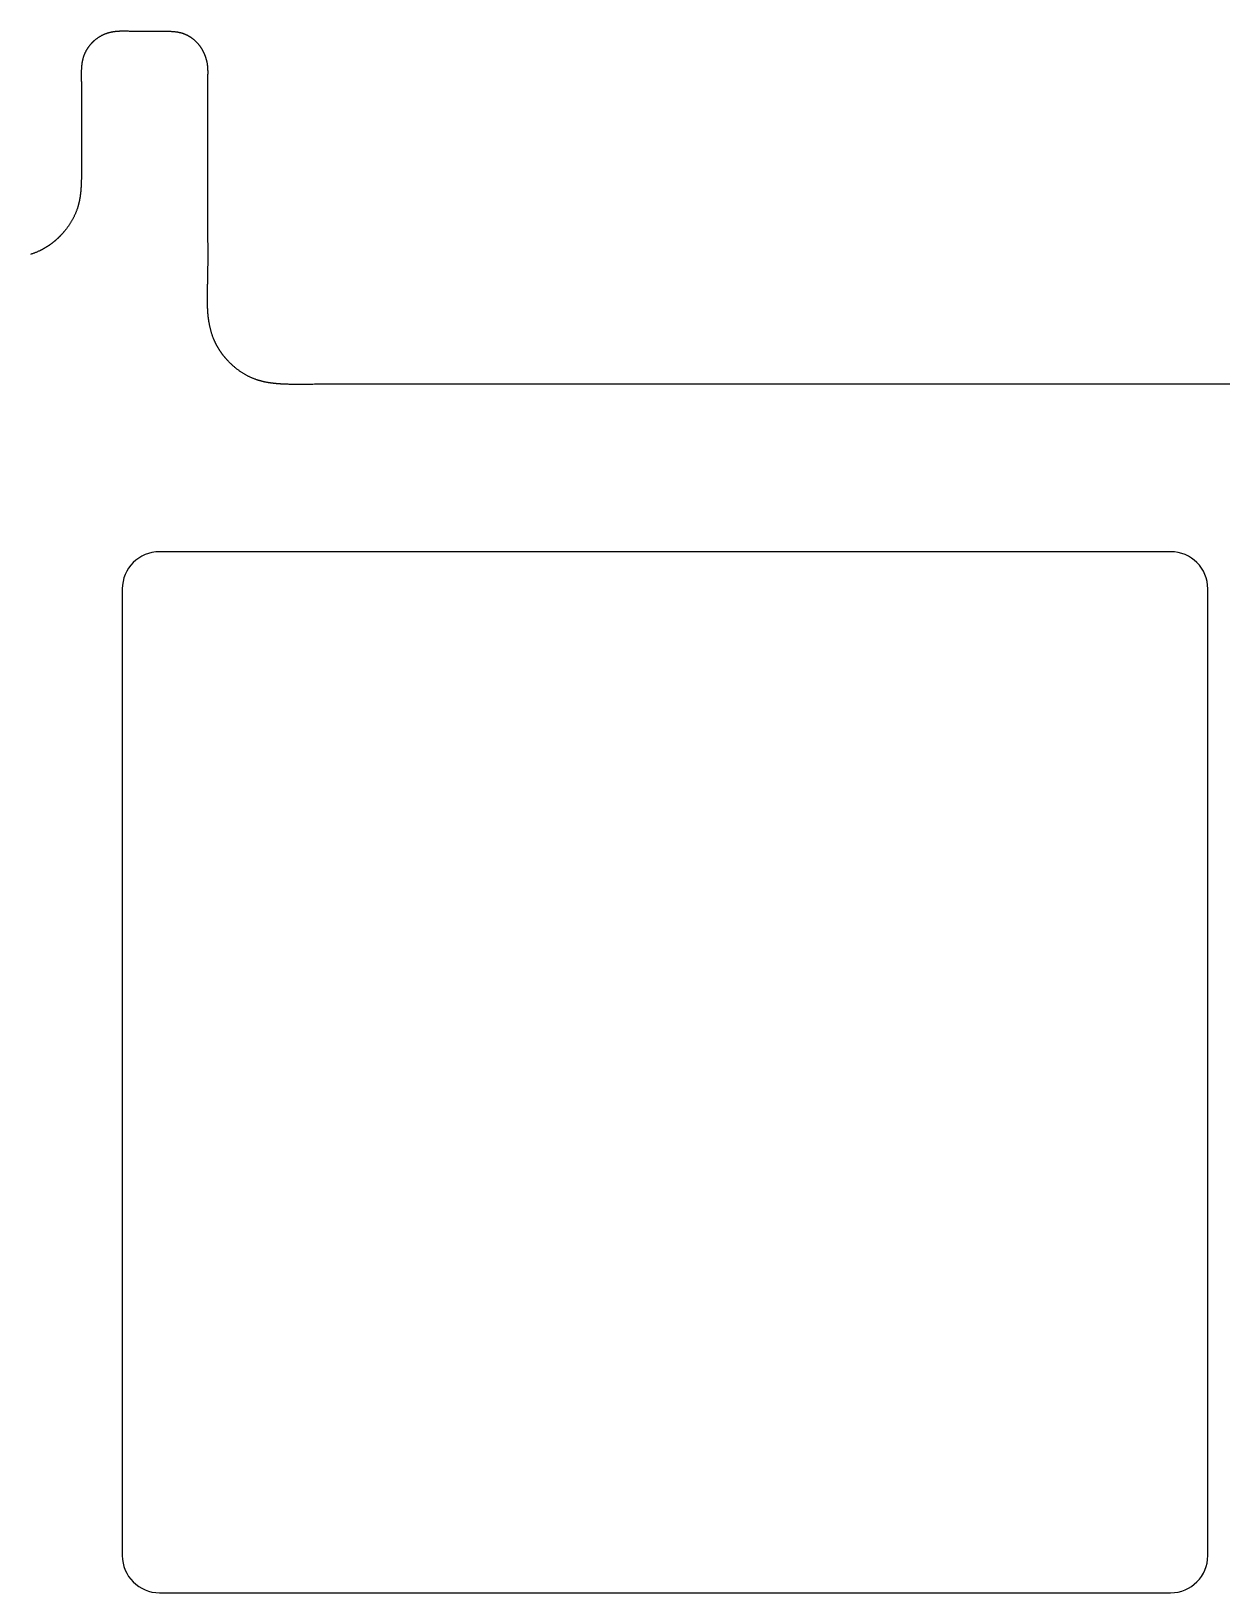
# Model space of a CAD drawing. Header units: millimetres. Extents: x -9 to 276, y -90 to 14.
# Drawn here: x 86.73 to 102.74, y -7 to 14 of the extents above; entities that cross this region are included whole.
import ezdxf

# ---------------------------------------------------------------- set-up
doc = ezdxf.new("R2010")
doc.units = ezdxf.units.MM
doc.layers.add('BLACK', color=7, linetype='CONTINUOUS')

msp = doc.modelspace()

# ---------------------------------------------------------------- linework, layer by layer
at = {"layer": 'BLACK', "linetype": 'Continuous'}
for p, q in [((87.563224, 13.860722), (87.560838, 13.858516)), ((87.565624, 13.862914), (87.563224, 13.860722)), ((87.568037, 13.865092), (87.565624, 13.862914)), ((87.570464, 13.867254), (87.568037, 13.865092)), ((87.572903, 13.869401), (87.570464, 13.867254)), ((87.577822, 13.87365), (87.572903, 13.869401)), ((87.58279, 13.877837), (87.577822, 13.87365)), ((87.587807, 13.881959), (87.58279, 13.877837)), ((87.59287, 13.886016), (87.587807, 13.881959)), ((87.597978, 13.890007), (87.59287, 13.886016)), ((87.603129, 13.89393), (87.597978, 13.890007)), ((87.60832, 13.897783), (87.603129, 13.89393)), ((87.613551, 13.901567), (87.60832, 13.897783)), ((87.618819, 13.905278), (87.613551, 13.901567)), ((87.624122, 13.908917), (87.618819, 13.905278)), ((87.629459, 13.912482), (87.624122, 13.908917)), ((87.634827, 13.915972), (87.629459, 13.912482)), ((87.640225, 13.919386), (87.634827, 13.915972)), ((87.645651, 13.922724), (87.640225, 13.919386)), ((87.651103, 13.925984), (87.645651, 13.922724)), ((87.656579, 13.929165), (87.651103, 13.925984)), ((87.662078, 13.932267), (87.656579, 13.929165)), ((87.667597, 13.93529), (87.662078, 13.932267)), ((87.673134, 13.938232), (87.667597, 13.93529)), ((87.678689, 13.941092), (87.673134, 13.938232)), ((87.684259, 13.943871), (87.678689, 13.941092)), ((87.689842, 13.946568), (87.684259, 13.943871)), ((87.695437, 13.949182), (87.689842, 13.946568)), ((87.701043, 13.951712), (87.695437, 13.949182)), ((87.706657, 13.95416), (87.701043, 13.951712)), ((87.712278, 13.956523), (87.706657, 13.95416)), ((87.717904, 13.958803), (87.712278, 13.956523)), ((87.723534, 13.960998), (87.717904, 13.958803)), ((87.729167, 13.963109), (87.723534, 13.960998)), ((87.734343, 13.964974), (87.729167, 13.963109)), ((87.739536, 13.966775), (87.734343, 13.964974)), ((87.744744, 13.968512), (87.739536, 13.966775)), ((87.749969, 13.970187), (87.744744, 13.968512)), ((87.755209, 13.971801), (87.749969, 13.970187)), ((87.760464, 13.973355), (87.755209, 13.971801)), ((87.765734, 13.974849), (87.760464, 13.973355)), ((87.771019, 13.976285), (87.765734, 13.974849)), ((87.776318, 13.977664), (87.771019, 13.976285)), ((87.781631, 13.978987), (87.776318, 13.977664)), ((87.786958, 13.980254), (87.781631, 13.978987)), ((87.792298, 13.981468), (87.786958, 13.980254)), ((87.797652, 13.982628), (87.792298, 13.981468)), ((87.803018, 13.983736), (87.797652, 13.982628)), ((87.808398, 13.984794), (87.803018, 13.983736)), ((87.813789, 13.985801), (87.808398, 13.984794)), ((87.819193, 13.986759), (87.813789, 13.985801)), ((87.824609, 13.987669), (87.819193, 13.986759)), ((87.830036, 13.988532), (87.824609, 13.987669)), ((87.835474, 13.989349), (87.830036, 13.988532)), ((87.840923, 13.990121), (87.835474, 13.989349)), ((87.846383, 13.99085), (87.840923, 13.990121)), ((87.851854, 13.991535), (87.846383, 13.99085)), ((87.857334, 13.992179), (87.851854, 13.991535)), ((87.862824, 13.992781), (87.857334, 13.992179)), ((87.868324, 13.993344), (87.862824, 13.992781)), ((87.873833, 13.993868), (87.868324, 13.993344)), ((87.879351, 13.994355), (87.873833, 13.993868)), ((87.884878, 13.994804), (87.879351, 13.994355)), ((87.890413, 13.995218), (87.884878, 13.994804)), ((87.895957, 13.995597), (87.890413, 13.995218)), ((87.901508, 13.995943), (87.895957, 13.995597)), ((87.907067, 13.996256), (87.901508, 13.995943)), ((87.912633, 13.996537), (87.907067, 13.996256)), ((87.918206, 13.996787), (87.912633, 13.996537)), ((87.923785, 13.997008), (87.918206, 13.996787)), ((87.929372, 13.9972), (87.923785, 13.997008)), ((87.934964, 13.997365), (87.929372, 13.9972)), ((87.940562, 13.997503), (87.934964, 13.997365)), ((87.946166, 13.997616), (87.940562, 13.997503)), ((87.951775, 13.997704), (87.946166, 13.997616)), ((87.957389, 13.997769), (87.951775, 13.997704)), ((87.963008, 13.997812), (87.957389, 13.997769)), ((87.968631, 13.997833), (87.963008, 13.997812)), ((87.97989, 13.997814), (87.968631, 13.997833)), ((87.991163, 13.997723), (87.97989, 13.997814)), ((88.002448, 13.997566), (87.991163, 13.997723)), ((88.013743, 13.997352), (88.002448, 13.997566)), ((88.025046, 13.997089), (88.013743, 13.997352)), ((88.036354, 13.996785), (88.025046, 13.997089)), ((88.047666, 13.996449), (88.036354, 13.996785)), ((88.058977, 13.996089), (88.047666, 13.996449)), ((88.081595, 13.995328), (88.058977, 13.996089)), ((88.094944, 13.994875), (88.081595, 13.995328)), ((88.115422, 13.99421), (88.094944, 13.994875)), ((88.132127, 13.993725), (88.115422, 13.99421)), ((88.147679, 13.993341), (88.132127, 13.993725)), ((88.163201, 13.993023), (88.147679, 13.993341)), ((88.178697, 13.992766), (88.163201, 13.993023)), ((88.194168, 13.992567), (88.178697, 13.992766)), ((88.209616, 13.992421), (88.194168, 13.992567)), ((88.225043, 13.992323), (88.209616, 13.992421)), ((88.240451, 13.992269), (88.225043, 13.992323)), ((88.255842, 13.992254), (88.240451, 13.992269)), ((88.271218, 13.992275), (88.255842, 13.992254)), ((88.286581, 13.992327), (88.271218, 13.992275)), ((88.301933, 13.992405), (88.286581, 13.992327)), ((88.317276, 13.992506), (88.301933, 13.992405)), ((88.347942, 13.992755), (88.317276, 13.992506)), ((88.378596, 13.993039), (88.347942, 13.992755)), ((88.414222, 13.993367), (88.378596, 13.993039)), ((88.445484, 13.993611), (88.414222, 13.993367)), ((88.471993, 13.993757), (88.445484, 13.993611)), ((88.495719, 13.99382), (88.471993, 13.993757)), ((88.517557, 13.993808), (88.495719, 13.99382)), ((88.538004, 13.993725), (88.517557, 13.993808)), ((88.553341, 13.993605), (88.538004, 13.993725)), ((88.566299, 13.993442), (88.553341, 13.993605)), ((88.577905, 13.993229), (88.566299, 13.993442)), ((88.588574, 13.992963), (88.577905, 13.993229)), ((88.59854, 13.992642), (88.588574, 13.992963)), ((88.60795, 13.992266), (88.59854, 13.992642)), ((88.616903, 13.991834), (88.60795, 13.992266)), ((88.62547, 13.991345), (88.616903, 13.991834)), ((88.633706, 13.9908), (88.62547, 13.991345)), ((88.641651, 13.990197), (88.633706, 13.9908)), ((88.649339, 13.989538), (88.641651, 13.990197)), ((88.656796, 13.988822), (88.649339, 13.989538)), ((88.664044, 13.988049), (88.656796, 13.988822)), ((88.671101, 13.987219), (88.664044, 13.988049)), ((88.677984, 13.986331), (88.671101, 13.987219)), ((88.684705, 13.985386), (88.677984, 13.986331)), ((88.691276, 13.984384), (88.684705, 13.985386)), ((88.697708, 13.983325), (88.691276, 13.984384)), ((88.704009, 13.982208), (88.697708, 13.983325)), ((88.710187, 13.981034), (88.704009, 13.982208)), ((88.71625, 13.979802), (88.710187, 13.981034)), ((88.722204, 13.978513), (88.71625, 13.979802)), ((88.728054, 13.977166), (88.722204, 13.978513)), ((88.733807, 13.975761), (88.728054, 13.977166)), ((88.739467, 13.974298), (88.733807, 13.975761)), ((88.741233, 13.973825), (88.739467, 13.974298)), ((88.744065, 13.973049), (88.741233, 13.973825)), ((88.746893, 13.972253), (88.744065, 13.973049)), ((88.749726, 13.971435), (88.746893, 13.972253)), ((88.752553, 13.970598), (88.749726, 13.971435)), ((88.755384, 13.969739), (88.752553, 13.970598)), ((88.758211, 13.96886), (88.755384, 13.969739)), ((88.76104, 13.967959), (88.758211, 13.96886)), ((88.763864, 13.967039), (88.76104, 13.967959)), ((88.766691, 13.966097), (88.763864, 13.967039)), ((88.769512, 13.965136), (88.766691, 13.966097)), ((88.772335, 13.964153), (88.769512, 13.965136)), ((88.775152, 13.96315), (88.772335, 13.964153)), ((88.777971, 13.962126), (88.775152, 13.96315)), ((88.780784, 13.961082), (88.777971, 13.962126)), ((88.783597, 13.960017), (88.780784, 13.961082)), ((88.786404, 13.958933), (88.783597, 13.960017)), ((88.789212, 13.957827), (88.786404, 13.958933)), ((88.792013, 13.956702), (88.789212, 13.957827)), ((88.794813, 13.955556), (88.792013, 13.956702)), ((88.797606, 13.954391), (88.794813, 13.955556)), ((88.800399, 13.953204), (88.797606, 13.954391)), ((88.803184, 13.951999), (88.800399, 13.953204)), ((88.805968, 13.950773), (88.803184, 13.951999)), ((88.808744, 13.949528), (88.805968, 13.950773)), ((88.811518, 13.948262), (88.808744, 13.949528)), ((88.814284, 13.946978), (88.811518, 13.948262)), ((88.817047, 13.945673), (88.814284, 13.946978)), ((88.819802, 13.944349), (88.817047, 13.945673)), ((88.822553, 13.943006), (88.819802, 13.944349)), ((88.825296, 13.941643), (88.822553, 13.943006)), ((88.828035, 13.940261), (88.825296, 13.941643)), ((88.830765, 13.938861), (88.828035, 13.940261)), ((88.83349, 13.93744), (88.830765, 13.938861)), ((88.836206, 13.936002), (88.83349, 13.93744)), ((88.838917, 13.934544), (88.836206, 13.936002)), ((88.841618, 13.933068), (88.838917, 13.934544)), ((88.844313, 13.931573), (88.841618, 13.933068)), ((88.846998, 13.93006), (88.844313, 13.931573)), ((88.849676, 13.928528), (88.846998, 13.93006)), ((88.852345, 13.926979), (88.849676, 13.928528)), ((88.855005, 13.925411), (88.852345, 13.926979)), ((88.857656, 13.923826), (88.855005, 13.925411)), ((88.860298, 13.922222), (88.857656, 13.923826)), ((88.86293, 13.920602), (88.860298, 13.922222)), ((88.865553, 13.918963), (88.86293, 13.920602)), ((88.868165, 13.917308), (88.865553, 13.918963)), ((88.870767, 13.915635), (88.868165, 13.917308)), ((88.873358, 13.913945), (88.870767, 13.915635)), ((88.875939, 13.912238), (88.873358, 13.913945)), ((88.878508, 13.910515), (88.875939, 13.912238)), ((88.881067, 13.908775), (88.878508, 13.910515)), ((88.883613, 13.907019), (88.881067, 13.908775)), ((88.886149, 13.905247), (88.883613, 13.907019)), ((88.888672, 13.903458), (88.886149, 13.905247)), ((88.891182, 13.901654), (88.888672, 13.903458)), ((88.893681, 13.899834), (88.891182, 13.901654)), ((88.89864, 13.896148), (88.893681, 13.899834)), ((88.903546, 13.892401), (88.89864, 13.896148)), ((88.908398, 13.888595), (88.903546, 13.892401)), ((88.913194, 13.884731), (88.908398, 13.888595)), ((88.917932, 13.880811), (88.913194, 13.884731)), ((88.921833, 13.877505), (88.917932, 13.880811)), ((88.924169, 13.87549), (88.921833, 13.877505)), ((88.926492, 13.87346), (88.924169, 13.87549)), ((88.928805, 13.871411), (88.926492, 13.87346)), ((88.931105, 13.869348), (88.928805, 13.871411)), ((88.933397, 13.867266), (88.931105, 13.869348)), ((88.935674, 13.865169), (88.933397, 13.867266)), ((88.937942, 13.863053), (88.935674, 13.865169)), ((88.940196, 13.860923), (88.937942, 13.863053)), ((88.942442, 13.858774), (88.940196, 13.860923)), ((87.428895, 13.655689), (87.427038, 13.649835)), ((87.430811, 13.661466), (87.428895, 13.655689)), ((87.432785, 13.667167), (87.430811, 13.661466)), ((87.434817, 13.672796), (87.432785, 13.667167)), ((87.436908, 13.678355), (87.434817, 13.672796)), ((87.439058, 13.683846), (87.436908, 13.678355)), ((87.441267, 13.689271), (87.439058, 13.683846)), ((87.443241, 13.693948), (87.441267, 13.689271)), ((87.444415, 13.696658), (87.443241, 13.693948)), ((87.445608, 13.699362), (87.444415, 13.696658)), ((87.446824, 13.702069), (87.445608, 13.699362)), ((87.448059, 13.704769), (87.446824, 13.702069)), ((87.449317, 13.707471), (87.448059, 13.704769)), ((87.450594, 13.710167), (87.449317, 13.707471)), ((87.451895, 13.712865), (87.450594, 13.710167)), ((87.453214, 13.715555), (87.451895, 13.712865)), ((87.454557, 13.718247), (87.453214, 13.715555)), ((87.455918, 13.720932), (87.454557, 13.718247)), ((87.457302, 13.723618), (87.455918, 13.720932)), ((87.458705, 13.726296), (87.457302, 13.723618)), ((87.460132, 13.728976), (87.458705, 13.726296)), ((87.461576, 13.731647), (87.460132, 13.728976)), ((87.463044, 13.734319), (87.461576, 13.731647)), ((87.46453, 13.736982), (87.463044, 13.734319)), ((87.466039, 13.739645), (87.46453, 13.736982)), ((87.467567, 13.7423), (87.466039, 13.739645)), ((87.469117, 13.744955), (87.467567, 13.7423)), ((87.470686, 13.7476), (87.469117, 13.744955)), ((87.472277, 13.750245), (87.470686, 13.7476)), ((87.473886, 13.75288), (87.472277, 13.750245)), ((87.475518, 13.755514), (87.473886, 13.75288)), ((87.477167, 13.758139), (87.475518, 13.755514)), ((87.478839, 13.760762), (87.477167, 13.758139)), ((87.480529, 13.763375), (87.478839, 13.760762)), ((87.482241, 13.765985), (87.480529, 13.763375)), ((87.483971, 13.768586), (87.482241, 13.765985)), ((87.485722, 13.771184), (87.483971, 13.768586)), ((87.487491, 13.773771), (87.485722, 13.771184)), ((87.489282, 13.776355), (87.487491, 13.773771)), ((87.49109, 13.778929), (87.489282, 13.776355)), ((87.49292, 13.781498), (87.49109, 13.778929)), ((87.494766, 13.784057), (87.49292, 13.781498)), ((87.496634, 13.786611), (87.494766, 13.784057)), ((87.498519, 13.789154), (87.496634, 13.786611)), ((87.500425, 13.791691), (87.498519, 13.789154)), ((87.502347, 13.794218), (87.500425, 13.791691)), ((87.504291, 13.796739), (87.502347, 13.794218)), ((87.50625, 13.799248), (87.504291, 13.796739)), ((87.50823, 13.80175), (87.50625, 13.799248)), ((87.510227, 13.804241), (87.50823, 13.80175)), ((87.512243, 13.806725), (87.510227, 13.804241)), ((87.514276, 13.809197), (87.512243, 13.806725)), ((87.516328, 13.811661), (87.514276, 13.809197)), ((87.518396, 13.814113), (87.516328, 13.811661)), ((87.520483, 13.816557), (87.518396, 13.814113)), ((87.522586, 13.818988), (87.520483, 13.816557)), ((87.524708, 13.82141), (87.522586, 13.818988)), ((87.526845, 13.82382), (87.524708, 13.82141)), ((87.529001, 13.82622), (87.526845, 13.82382)), ((87.531171, 13.828607), (87.529001, 13.82622)), ((87.53336, 13.830983), (87.531171, 13.828607)), ((87.535564, 13.833347), (87.53336, 13.830983)), ((87.537785, 13.8357), (87.535564, 13.833347)), ((87.540021, 13.83804), (87.537785, 13.8357)), ((87.542274, 13.840368), (87.540021, 13.83804)), ((87.544541, 13.842682), (87.542274, 13.840368)), ((87.546825, 13.844985), (87.544541, 13.842682)), ((87.549123, 13.847274), (87.546825, 13.844985)), ((87.551437, 13.84955), (87.549123, 13.847274)), ((87.553766, 13.851812), (87.551437, 13.84955)), ((87.556109, 13.854061), (87.553766, 13.851812)), ((87.558466, 13.856295), (87.556109, 13.854061)), ((87.560838, 13.858516), (87.558466, 13.856295)), ((88.944673, 13.856611), (88.942442, 13.858774)), ((88.946894, 13.854428), (88.944673, 13.856611)), ((88.949102, 13.852232), (88.946894, 13.854428)), ((88.9513, 13.850016), (88.949102, 13.852232)), ((88.953483, 13.847787), (88.9513, 13.850016)), ((88.955657, 13.845539), (88.953483, 13.847787)), ((88.957817, 13.843277), (88.955657, 13.845539)), ((88.959966, 13.840996), (88.957817, 13.843277)), ((88.962101, 13.838702), (88.959966, 13.840996)), ((88.964226, 13.836389), (88.962101, 13.838702)), ((88.966336, 13.834063), (88.964226, 13.836389)), ((88.968436, 13.831718), (88.966336, 13.834063)), ((88.97052, 13.82936), (88.968436, 13.831718)), ((88.972595, 13.826983), (88.97052, 13.82936)), ((88.974654, 13.824593), (88.972595, 13.826983)), ((88.976702, 13.822184), (88.974654, 13.824593)), ((88.978736, 13.819763), (88.976702, 13.822184)), ((88.980758, 13.817323), (88.978736, 13.819763)), ((88.982765, 13.814871), (88.980758, 13.817323)), ((88.984761, 13.8124), (88.982765, 13.814871)), ((88.986741, 13.809917), (88.984761, 13.8124)), ((88.98871, 13.807415), (88.986741, 13.809917)), ((88.990664, 13.804902), (88.98871, 13.807415)), ((88.992606, 13.80237), (88.990664, 13.804902)), ((88.994532, 13.799826), (88.992606, 13.80237)), ((88.996446, 13.797264), (88.994532, 13.799826)), ((88.998344, 13.79469), (88.996446, 13.797264)), ((89.000231, 13.792099), (88.998344, 13.79469)), ((89.002101, 13.789496), (89.000231, 13.792099)), ((89.003959, 13.786875), (89.002101, 13.789496)), ((89.005801, 13.784242), (89.003959, 13.786875)), ((89.00763, 13.781593), (89.005801, 13.784242)), ((89.009443, 13.778932), (89.00763, 13.781593)), ((89.011243, 13.776253), (89.009443, 13.778932)), ((89.013027, 13.773564), (89.011243, 13.776253)), ((89.014798, 13.770857), (89.013027, 13.773564)), ((89.016552, 13.76814), (89.014798, 13.770857)), ((89.018293, 13.765406), (89.016552, 13.76814)), ((89.020017, 13.762661), (89.018293, 13.765406)), ((89.021728, 13.759899), (89.020017, 13.762661)), ((89.023422, 13.757127), (89.021728, 13.759899)), ((89.025102, 13.754339), (89.023422, 13.757127)), ((89.026765, 13.75154), (89.025102, 13.754339)), ((89.028414, 13.748726), (89.026765, 13.75154)), ((89.030046, 13.745901), (89.028414, 13.748726)), ((89.031664, 13.743061), (89.030046, 13.745901)), ((89.033264, 13.74021), (89.031664, 13.743061)), ((89.03485, 13.737344), (89.033264, 13.74021)), ((89.036419, 13.734468), (89.03485, 13.737344)), ((89.037973, 13.731578), (89.036419, 13.734468)), ((89.039509, 13.728678), (89.037973, 13.731578)), ((89.041031, 13.725763), (89.039509, 13.728678)), ((89.042535, 13.722838), (89.041031, 13.725763)), ((89.044023, 13.719899), (89.042535, 13.722838)), ((89.045494, 13.716951), (89.044023, 13.719899)), ((89.046949, 13.713989), (89.045494, 13.716951)), ((89.048387, 13.711018), (89.046949, 13.713989)), ((89.049809, 13.708034), (89.048387, 13.711018)), ((89.051213, 13.70504), (89.049809, 13.708034)), ((89.052601, 13.702034), (89.051213, 13.70504)), ((89.053971, 13.699018), (89.052601, 13.702034)), ((89.055324, 13.69599), (89.053971, 13.699018)), ((89.05666, 13.692954), (89.055324, 13.69599)), ((89.057979, 13.689905), (89.05666, 13.692954)), ((89.05928, 13.686848), (89.057979, 13.689905)), ((89.060564, 13.683779), (89.05928, 13.686848)), ((89.061829, 13.680702), (89.060564, 13.683779)), ((89.063078, 13.677613), (89.061829, 13.680702)), ((89.064309, 13.674517), (89.063078, 13.677613)), ((89.065522, 13.671409), (89.064309, 13.674517)), ((89.066717, 13.668294), (89.065522, 13.671409)), ((89.067894, 13.665168), (89.066717, 13.668294)), ((89.069053, 13.662035), (89.067894, 13.665168)), ((89.070194, 13.658892), (89.069053, 13.662035)), ((89.071316, 13.655741), (89.070194, 13.658892)), ((89.072421, 13.652581), (89.071316, 13.655741)), ((89.073507, 13.649414), (89.072421, 13.652581)), ((87.39923, 13.44515), (87.399074, 13.434374)), ((87.399455, 13.455483), (87.39923, 13.44515)), ((87.399748, 13.465429), (87.399455, 13.455483)), ((87.400106, 13.475033), (87.399748, 13.465429)), ((87.400529, 13.484332), (87.400106, 13.475033)), ((87.401017, 13.493355), (87.400529, 13.484332)), ((87.401568, 13.502126), (87.401017, 13.493355)), ((87.402181, 13.510667), (87.401568, 13.502126)), ((87.402857, 13.518994), (87.402181, 13.510667)), ((87.403594, 13.527124), (87.402857, 13.518994)), ((87.404393, 13.53507), (87.403594, 13.527124)), ((87.405252, 13.542843), (87.404393, 13.53507)), ((87.406172, 13.550454), (87.405252, 13.542843)), ((87.407151, 13.557912), (87.406172, 13.550454)), ((87.40819, 13.565226), (87.407151, 13.557912)), ((87.409289, 13.572402), (87.40819, 13.565226)), ((87.410446, 13.579449), (87.409289, 13.572402)), ((87.411663, 13.586371), (87.410446, 13.579449)), ((87.412938, 13.593176), (87.411663, 13.586371)), ((87.414272, 13.599867), (87.412938, 13.593176)), ((87.415664, 13.606449), (87.414272, 13.599867)), ((87.417115, 13.612928), (87.415664, 13.606449)), ((87.418624, 13.619308), (87.417115, 13.612928)), ((87.42019, 13.625591), (87.418624, 13.619308)), ((87.421815, 13.631782), (87.42019, 13.625591)), ((87.423498, 13.637885), (87.421815, 13.631782)), ((87.425239, 13.643901), (87.423498, 13.637885)), ((87.427038, 13.649835), (87.425239, 13.643901)), ((89.074574, 13.646238), (89.073507, 13.649414)), ((89.075623, 13.643055), (89.074574, 13.646238)), ((89.076654, 13.639863), (89.075623, 13.643055)), ((89.077666, 13.636665), (89.076654, 13.639863)), ((89.078659, 13.633458), (89.077666, 13.636665)), ((89.079634, 13.630246), (89.078659, 13.633458)), ((89.08059, 13.627025), (89.079634, 13.630246)), ((89.081527, 13.623799), (89.08059, 13.627025)), ((89.082445, 13.620565), (89.081527, 13.623799)), ((89.083343, 13.617325), (89.082445, 13.620565)), ((89.084223, 13.614079), (89.083343, 13.617325)), ((89.085084, 13.610827), (89.084223, 13.614079)), ((89.085926, 13.607569), (89.085084, 13.610827)), ((89.086748, 13.604306), (89.085926, 13.607569)), ((89.087552, 13.601036), (89.086748, 13.604306)), ((89.088335, 13.597762), (89.087552, 13.601036)), ((89.0891, 13.594483), (89.088335, 13.597762)), ((89.089845, 13.591199), (89.0891, 13.594483)), ((89.090571, 13.58791), (89.089845, 13.591199)), ((89.091277, 13.584616), (89.090571, 13.58791)), ((89.092631, 13.578017), (89.091277, 13.584616)), ((89.093906, 13.571401), (89.092631, 13.578017)), ((89.095103, 13.564772), (89.093906, 13.571401)), ((89.096221, 13.55813), (89.095103, 13.564772)), ((89.097259, 13.551477), (89.096221, 13.55813)), ((89.098218, 13.544814), (89.097259, 13.551477)), ((89.099097, 13.538143), (89.098218, 13.544814)), ((89.099897, 13.531466), (89.099097, 13.538143)), ((89.100458, 13.526322), (89.099897, 13.531466)), ((89.100974, 13.521173), (89.100458, 13.526322)), ((89.101446, 13.516019), (89.100974, 13.521173)), ((89.101875, 13.51086), (89.101446, 13.516019)), ((89.102263, 13.505696), (89.101875, 13.51086)), ((89.102611, 13.500527), (89.102263, 13.505696)), ((89.102922, 13.495353), (89.102611, 13.500527)), ((89.103195, 13.490175), (89.102922, 13.495353)), ((89.103433, 13.484993), (89.103195, 13.490175)), ((89.103637, 13.479807), (89.103433, 13.484993)), ((89.103809, 13.474616), (89.103637, 13.479807)), ((89.10395, 13.469423), (89.103809, 13.474616)), ((89.104062, 13.464225), (89.10395, 13.469423)), ((89.104146, 13.459024), (89.104062, 13.464225)), ((89.104203, 13.45382), (89.104146, 13.459024)), ((89.104236, 13.448614), (89.104203, 13.45382)), ((89.104231, 13.438191), (89.104245, 13.443404)), ((89.104245, 13.443404), (89.104236, 13.448614)), ((87.398989, 13.423079), (87.398976, 13.411165)), ((87.398976, 13.411165), (87.39904, 13.398486)), ((87.399074, 13.434374), (87.398989, 13.423079)), ((87.39904, 13.398486), (87.399187, 13.384826)), ((87.399187, 13.384826), (87.399423, 13.369824)), ((87.399423, 13.369824), (87.399766, 13.352799)), ((87.399766, 13.352799), (87.400253, 13.332096)), ((87.400253, 13.332096), (87.400628, 13.317155)), ((87.400628, 13.317155), (87.401048, 13.300388)), ((87.401048, 13.300388), (87.401443, 13.283649)), ((87.401443, 13.283649), (87.401877, 13.26246)), ((87.401877, 13.26246), (87.402245, 13.240669)), ((87.402245, 13.240669), (87.402546, 13.21818)), ((89.100506, 13.246586), (89.100527, 13.258142)), ((89.100514, 13.235032), (89.100506, 13.246586)), ((89.100548, 13.223481), (89.100514, 13.235032)), ((89.100527, 13.258142), (89.10058, 13.269703)), ((89.10058, 13.269703), (89.100669, 13.281267)), ((89.100669, 13.281267), (89.100797, 13.292836)), ((89.100797, 13.292836), (89.100966, 13.304409)), ((89.100966, 13.304409), (89.101181, 13.315987)), ((89.101181, 13.315987), (89.101444, 13.32757)), ((89.101444, 13.32757), (89.101838, 13.342013)), ((89.101838, 13.342013), (89.102409, 13.360452)), ((89.102409, 13.360452), (89.102555, 13.365031)), ((89.102555, 13.365031), (89.103211, 13.385957)), ((89.103211, 13.385957), (89.103509, 13.396415)), ((89.103509, 13.396415), (89.103772, 13.40687)), ((89.103772, 13.40687), (89.103988, 13.417318)), ((89.103988, 13.417318), (89.104145, 13.427759)), ((89.104145, 13.427759), (89.104231, 13.438191)), ((87.402658, 13.021684), (87.402316, 12.978125)), ((87.402546, 13.21818), (87.40278, 13.194871)), ((87.402882, 13.057527), (87.402658, 13.021684)), ((87.40278, 13.194871), (87.402945, 13.170586)), ((87.403014, 13.089192), (87.402882, 13.057527)), ((87.402945, 13.170586), (87.403041, 13.145107)), ((87.403065, 13.11813), (87.403014, 13.089192)), ((87.403041, 13.145107), (87.403065, 13.11813)), ((89.100605, 13.211933), (89.100548, 13.223481)), ((89.100773, 13.188844), (89.100605, 13.211933)), ((89.100992, 13.16576), (89.100773, 13.188844)), ((89.101238, 13.14268), (89.100992, 13.16576)), ((89.101444, 13.123393), (89.101238, 13.14268)), ((89.101674, 13.100313), (89.101444, 13.123393)), ((89.101883, 13.077232), (89.101674, 13.100313)), ((89.102242, 13.031065), (89.101883, 13.077232)), ((89.102525, 12.984892), (89.102242, 13.031065)), ((87.401733, 12.910075), (87.401443, 12.872751)), ((87.401443, 12.872751), (87.401443, 12.461852)), ((87.402052, 12.947368), (87.401733, 12.910075)), ((87.402316, 12.978125), (87.402052, 12.947368)), ((89.102738, 12.938713), (89.102525, 12.984892)), ((89.102886, 12.892527), (89.102738, 12.938713)), ((89.102975, 12.846335), (89.102886, 12.892527)), ((89.10301, 12.800136), (89.102975, 12.846335)), ((89.102566, 12.569043), (89.102719, 12.615275)), ((89.102719, 12.615275), (89.102846, 12.6615)), ((89.102846, 12.6615), (89.10294, 12.707719)), ((89.10294, 12.707719), (89.102997, 12.753931)), ((89.102997, 12.753931), (89.10301, 12.800136)), ((87.401443, 12.461852), (87.401793, 12.403494)), ((87.401793, 12.403494), (87.402061, 12.359423)), ((89.101789, 12.384043), (89.102199, 12.476557)), ((89.102199, 12.476557), (89.102566, 12.569043)), ((87.402061, 12.359423), (87.402299, 12.315365)), ((87.402299, 12.315365), (87.402478, 12.271312)), ((87.402539, 12.183205), (87.40247, 12.161173)), ((87.402478, 12.271312), (87.402536, 12.249287)), ((87.402536, 12.249287), (87.402568, 12.227261)), ((87.40257, 12.205234), (87.402539, 12.183205)), ((87.402568, 12.227261), (87.40257, 12.205234)), ((89.101445, 12.306684), (89.101789, 12.384043)), ((89.101446, 11.489975), (89.101445, 12.306684)), ((87.399831, 11.97769), (87.39956, 11.969273)), ((87.400081, 11.986109), (87.399831, 11.97769)), ((87.40033, 11.995308), (87.400081, 11.986109)), ((87.400558, 12.004508), (87.40033, 11.995308)), ((87.400792, 12.01491), (87.400558, 12.004508)), ((87.401003, 12.025313), (87.400792, 12.01491)), ((87.401235, 12.038134), (87.401003, 12.025313)), ((87.401443, 12.050954), (87.401235, 12.038134)), ((87.401752, 12.073008), (87.401443, 12.050954)), ((87.402006, 12.095057), (87.401752, 12.073008)), ((87.402208, 12.1171), (87.402006, 12.095057)), ((87.402361, 12.139139), (87.402208, 12.1171)), ((87.40247, 12.161173), (87.402361, 12.139139)), ((87.381802, 11.762694), (87.381041, 11.757955)), ((87.382544, 11.767437), (87.381802, 11.762694)), ((87.383278, 11.772259), (87.382544, 11.767437)), ((87.383991, 11.777086), (87.383278, 11.772259)), ((87.384697, 11.781996), (87.383991, 11.777086)), ((87.385382, 11.78691), (87.384697, 11.781996)), ((87.386059, 11.791914), (87.385382, 11.78691)), ((87.386717, 11.796922), (87.386059, 11.791914)), ((87.387366, 11.802026), (87.386717, 11.796922)), ((87.387995, 11.807134), (87.387366, 11.802026)), ((87.388616, 11.812344), (87.387995, 11.807134)), ((87.389217, 11.817559), (87.388616, 11.812344)), ((87.389809, 11.822883), (87.389217, 11.817559)), ((87.390382, 11.828213), (87.389809, 11.822883)), ((87.390947, 11.833661), (87.390382, 11.828213)), ((87.391492, 11.839113), (87.390947, 11.833661)), ((87.392029, 11.844695), (87.391492, 11.839113)), ((87.392545, 11.850281), (87.392029, 11.844695)), ((87.393054, 11.856009), (87.392545, 11.850281)), ((87.393543, 11.861741), (87.393054, 11.856009)), ((87.394024, 11.867629), (87.393543, 11.861741)), ((87.394485, 11.873522), (87.394024, 11.867629)), ((87.394939, 11.879587), (87.394485, 11.873522)), ((87.395372, 11.885657), (87.394939, 11.879587)), ((87.395798, 11.891921), (87.395372, 11.885657)), ((87.396204, 11.898189), (87.395798, 11.891921)), ((87.396602, 11.904677), (87.396204, 11.898189)), ((87.396981, 11.911169), (87.396602, 11.904677)), ((87.397353, 11.917915), (87.396981, 11.911169)), ((87.397704, 11.924665), (87.397353, 11.917915)), ((87.398049, 11.931711), (87.397704, 11.924665)), ((87.398374, 11.938761), (87.398049, 11.931711)), ((87.398694, 11.946166), (87.398374, 11.938761)), ((87.398992, 11.953575), (87.398694, 11.946166)), ((87.399287, 11.961423), (87.398992, 11.953575)), ((87.39956, 11.969273), (87.399287, 11.961423)), ((87.323271, 11.553288), (87.319964, 11.545502)), ((87.326495, 11.56108), (87.323271, 11.553288)), ((87.329634, 11.568878), (87.326495, 11.56108)), ((87.332689, 11.57668), (87.329634, 11.568878)), ((87.33566, 11.584486), (87.332689, 11.57668)), ((87.338547, 11.592295), (87.33566, 11.584486)), ((87.341349, 11.600105), (87.338547, 11.592295)), ((87.344068, 11.607918), (87.341349, 11.600105)), ((87.346702, 11.615731), (87.344068, 11.607918)), ((87.349253, 11.623544), (87.346702, 11.615731)), ((87.35172, 11.631356), (87.349253, 11.623544)), ((87.354102, 11.639168), (87.35172, 11.631356)), ((87.356401, 11.646977), (87.354102, 11.639168)), ((87.358571, 11.65462), (87.356401, 11.646977)), ((87.359673, 11.658613), (87.358571, 11.65462)), ((87.360757, 11.662612), (87.359673, 11.658613)), ((87.361831, 11.666655), (87.360757, 11.662612)), ((87.362885, 11.670703), (87.361831, 11.666655)), ((87.363931, 11.674797), (87.362885, 11.670703)), ((87.364957, 11.678895), (87.363931, 11.674797)), ((87.365974, 11.683042), (87.364957, 11.678895)), ((87.366971, 11.687193), (87.365974, 11.683042)), ((87.36796, 11.691395), (87.366971, 11.687193)), ((87.368929, 11.695601), (87.36796, 11.691395)), ((87.369889, 11.69986), (87.368929, 11.695601)), ((87.370829, 11.704124), (87.369889, 11.69986)), ((87.371761, 11.708442), (87.370829, 11.704124)), ((87.372673, 11.712765), (87.371761, 11.708442)), ((87.373576, 11.717145), (87.372673, 11.712765)), ((87.37446, 11.72153), (87.373576, 11.717145)), ((87.375335, 11.725976), (87.37446, 11.72153)), ((87.37619, 11.730426), (87.375335, 11.725976)), ((87.377037, 11.734939), (87.37619, 11.730426)), ((87.377863, 11.739457), (87.377037, 11.734939)), ((87.378682, 11.744042), (87.377863, 11.739457)), ((87.37948, 11.748631), (87.378682, 11.744042)), ((87.38027, 11.753291), (87.37948, 11.748631)), ((87.381041, 11.757955), (87.38027, 11.753291)), ((87.199751, 11.34111), (87.194209, 11.333904)), ((87.205221, 11.348352), (87.199751, 11.34111)), ((87.210617, 11.355629), (87.205221, 11.348352)), ((87.215939, 11.36294), (87.210617, 11.355629)), ((87.221186, 11.370284), (87.215939, 11.36294)), ((87.226357, 11.377659), (87.221186, 11.370284)), ((87.231452, 11.385064), (87.226357, 11.377659)), ((87.23647, 11.392498), (87.231452, 11.385064)), ((87.241411, 11.39996), (87.23647, 11.392498)), ((87.246273, 11.407448), (87.241411, 11.39996)), ((87.251057, 11.414961), (87.246273, 11.407448)), ((87.255762, 11.422499), (87.251057, 11.414961)), ((87.260387, 11.43006), (87.255762, 11.422499)), ((87.264932, 11.437642), (87.260387, 11.43006)), ((87.269397, 11.445246), (87.264932, 11.437642)), ((87.27378, 11.452869), (87.269397, 11.445246)), ((87.278083, 11.460511), (87.27378, 11.452869)), ((87.282303, 11.46817), (87.278083, 11.460511)), ((87.286442, 11.475846), (87.282303, 11.46817)), ((87.290499, 11.483537), (87.286442, 11.475846)), ((87.294473, 11.491242), (87.290499, 11.483537)), ((87.298365, 11.498961), (87.294473, 11.491242)), ((87.302173, 11.506692), (87.298365, 11.498961)), ((87.305898, 11.514435), (87.302173, 11.506692)), ((87.30954, 11.522188), (87.305898, 11.514435)), ((87.313099, 11.529951), (87.30954, 11.522188)), ((87.316573, 11.537723), (87.313099, 11.529951)), ((87.319964, 11.545502), (87.316573, 11.537723)), ((89.101738, 11.450703), (89.101446, 11.489975)), ((89.102058, 11.411451), (89.101738, 11.450703)), ((89.102742, 11.332983), (89.102058, 11.411451)), ((86.984734, 11.130973), (86.981144, 11.128396)), ((86.988313, 11.133566), (86.984734, 11.130973)), ((86.991887, 11.136181), (86.988313, 11.133566)), ((86.99545, 11.138812), (86.991887, 11.136181)), ((86.999007, 11.141464), (86.99545, 11.138812)), ((87.002552, 11.144132), (86.999007, 11.141464)), ((87.006092, 11.146821), (87.002552, 11.144132)), ((87.00962, 11.149527), (87.006092, 11.146821)), ((87.013142, 11.152253), (87.00962, 11.149527)), ((87.016652, 11.154995), (87.013142, 11.152253)), ((87.020156, 11.157758), (87.016652, 11.154995)), ((87.023649, 11.160537), (87.020156, 11.157758)), ((87.027134, 11.163336), (87.023649, 11.160537)), ((87.030607, 11.166152), (87.027134, 11.163336)), ((87.034074, 11.168987), (87.030607, 11.166152)), ((87.037528, 11.171838), (87.034074, 11.168987)), ((87.040975, 11.17471), (87.037528, 11.171838)), ((87.044409, 11.177597), (87.040975, 11.17471)), ((87.047836, 11.180504), (87.044409, 11.177597)), ((87.05125, 11.183426), (87.047836, 11.180504)), ((87.054657, 11.186368), (87.05125, 11.183426)), ((87.05805, 11.189326), (87.054657, 11.186368)), ((87.061436, 11.192303), (87.05805, 11.189326)), ((87.064809, 11.195295), (87.061436, 11.192303)), ((87.068173, 11.198307), (87.064809, 11.195295)), ((87.071524, 11.201334), (87.068173, 11.198307)), ((87.074866, 11.204379), (87.071524, 11.201334)), ((87.078195, 11.20744), (87.074866, 11.204379)), ((87.081515, 11.21052), (87.078195, 11.20744)), ((87.084822, 11.213615), (87.081515, 11.21052)), ((87.088119, 11.216728), (87.084822, 11.213615)), ((87.091403, 11.219856), (87.088119, 11.216728)), ((87.094677, 11.223002), (87.091403, 11.219856)), ((87.097937, 11.226164), (87.094677, 11.223002)), ((87.101187, 11.229343), (87.097937, 11.226164)), ((87.104424, 11.232537), (87.101187, 11.229343)), ((87.107649, 11.235748), (87.104424, 11.232537)), ((87.110862, 11.238974), (87.107649, 11.235748)), ((87.114063, 11.242218), (87.110862, 11.238974)), ((87.11725, 11.245476), (87.114063, 11.242218)), ((87.120426, 11.248751), (87.11725, 11.245476)), ((87.123588, 11.25204), (87.120426, 11.248751)), ((87.126739, 11.255346), (87.123588, 11.25204)), ((87.129875, 11.258666), (87.126739, 11.255346)), ((87.132999, 11.262003), (87.129875, 11.258666)), ((87.136109, 11.265354), (87.132999, 11.262003)), ((87.139207, 11.268721), (87.136109, 11.265354)), ((87.142291, 11.272102), (87.139207, 11.268721)), ((87.145361, 11.275499), (87.142291, 11.272102)), ((87.148418, 11.27891), (87.145361, 11.275499)), ((87.151461, 11.282336), (87.148418, 11.27891)), ((87.15449, 11.285776), (87.151461, 11.282336)), ((87.157505, 11.289231), (87.15449, 11.285776)), ((87.160506, 11.2927), (87.157505, 11.289231)), ((87.165435, 11.298465), (87.160506, 11.2927)), ((87.171329, 11.30547), (87.165435, 11.298465)), ((87.177154, 11.312518), (87.171329, 11.30547)), ((87.182909, 11.319607), (87.177154, 11.312518)), ((87.188595, 11.326736), (87.182909, 11.319607)), ((87.194209, 11.333904), (87.188595, 11.326736)), ((89.1029, 11.315192), (89.102742, 11.332983)), ((89.103547, 11.240049), (89.1029, 11.315192)), ((89.104002, 11.181197), (89.103547, 11.240049)), ((89.104332, 11.130212), (89.104002, 11.181197)), ((89.104562, 11.08412), (89.104332, 11.130212)), ((86.726512, 10.999811), (86.717866, 10.997019)), ((86.735084, 11.002663), (86.726512, 10.999811)), ((86.743583, 11.005574), (86.735084, 11.002663)), ((86.75201, 11.008544), (86.743583, 11.005574)), ((86.760363, 11.011572), (86.75201, 11.008544)), ((86.768645, 11.014659), (86.760363, 11.011572)), ((86.776855, 11.017803), (86.768645, 11.014659)), ((86.784994, 11.021006), (86.776855, 11.017803)), ((86.793062, 11.024265), (86.784994, 11.021006)), ((86.80106, 11.027582), (86.793062, 11.024265)), ((86.808987, 11.030956), (86.80106, 11.027582)), ((86.816845, 11.034387), (86.808987, 11.030956)), ((86.824634, 11.037874), (86.816845, 11.034387)), ((86.832354, 11.041418), (86.824634, 11.037874)), ((86.840006, 11.045017), (86.832354, 11.041418)), ((86.847457, 11.048607), (86.840006, 11.045017)), ((86.85127, 11.050477), (86.847457, 11.048607)), ((86.855074, 11.052366), (86.85127, 11.050477)), ((86.858878, 11.054276), (86.855074, 11.052366)), ((86.862673, 11.056205), (86.858878, 11.054276)), ((86.866467, 11.058155), (86.862673, 11.056205)), ((86.870253, 11.060124), (86.866467, 11.058155)), ((86.874038, 11.062115), (86.870253, 11.060124)), ((86.877813, 11.064123), (86.874038, 11.062115)), ((86.881587, 11.066154), (86.877813, 11.064123)), ((86.885353, 11.068202), (86.881587, 11.066154)), ((86.889116, 11.070273), (86.885353, 11.068202)), ((86.892871, 11.072361), (86.889116, 11.070273)), ((86.896624, 11.074472), (86.892871, 11.072361)), ((86.900367, 11.0766), (86.896624, 11.074472)), ((86.904109, 11.07875), (86.900367, 11.0766)), ((86.90784, 11.080918), (86.904109, 11.07875)), ((86.91157, 11.083107), (86.90784, 11.080918)), ((86.91529, 11.085315), (86.91157, 11.083107)), ((86.919008, 11.087544), (86.91529, 11.085315)), ((86.922716, 11.08979), (86.919008, 11.087544)), ((86.926421, 11.092059), (86.922716, 11.08979)), ((86.930116, 11.094344), (86.926421, 11.092059)), ((86.933808, 11.096652), (86.930116, 11.094344)), ((86.93749, 11.098977), (86.933808, 11.096652)), ((86.941169, 11.101323), (86.93749, 11.098977)), ((86.944838, 11.103687), (86.941169, 11.101323)), ((86.948503, 11.106073), (86.944838, 11.103687)), ((86.952158, 11.108475), (86.948503, 11.106073)), ((86.955809, 11.110899), (86.952158, 11.108475)), ((86.959449, 11.11334), (86.955809, 11.110899)), ((86.963086, 11.115803), (86.959449, 11.11334)), ((86.966711, 11.118282), (86.963086, 11.115803)), ((86.970333, 11.120783), (86.966711, 11.118282)), ((86.973943, 11.123301), (86.970333, 11.120783)), ((86.977549, 11.12584), (86.973943, 11.123301)), ((86.981144, 11.128396), (86.977549, 11.12584)), ((89.104498, 10.891989), (89.10466, 10.926971)), ((89.104704, 11.041458), (89.104562, 11.08412)), ((89.10466, 10.926971), (89.104749, 10.963344)), ((89.104765, 11.001381), (89.104704, 11.041458)), ((89.104749, 10.963344), (89.104765, 11.001381)), ((89.102083, 10.702408), (89.102654, 10.732129)), ((89.102654, 10.732129), (89.103158, 10.762489)), ((89.103158, 10.762489), (89.103595, 10.79356)), ((89.103595, 10.79356), (89.103965, 10.825427)), ((89.103965, 10.825427), (89.104266, 10.858195)), ((89.104266, 10.858195), (89.104498, 10.891989)), ((89.096864, 10.482362), (89.097271, 10.504565)), ((89.097271, 10.504565), (89.097797, 10.529144)), ((89.097797, 10.529144), (89.098478, 10.557494)), ((89.098478, 10.557494), (89.099409, 10.593492)), ((89.099409, 10.593492), (89.09968, 10.603713)), ((89.09968, 10.603713), (89.100592, 10.638518)), ((89.100592, 10.638518), (89.10103, 10.6559)), ((89.10103, 10.6559), (89.101446, 10.673267)), ((89.101446, 10.673267), (89.102083, 10.702408)), ((89.096168, 10.407055), (89.096216, 10.424412)), ((89.096196, 10.390417), (89.096168, 10.407055)), ((89.0963, 10.374397), (89.096196, 10.390417)), ((89.096216, 10.424412), (89.096345, 10.442616)), ((89.096476, 10.358921), (89.0963, 10.374397)), ((89.096345, 10.442616), (89.096558, 10.461846)), ((89.096722, 10.343928), (89.096476, 10.358921)), ((89.096558, 10.461846), (89.096864, 10.482362)), ((89.097038, 10.329367), (89.096722, 10.343928)), ((89.097423, 10.315199), (89.097038, 10.329367)), ((89.097875, 10.301388), (89.097423, 10.315199)), ((89.098393, 10.287906), (89.097875, 10.301388)), ((89.098978, 10.274727), (89.098393, 10.287906)), ((89.099627, 10.26183), (89.098978, 10.274727)), ((89.100341, 10.249196), (89.099627, 10.26183)), ((89.101119, 10.236807), (89.100341, 10.249196)), ((89.101961, 10.22465), (89.101119, 10.236807)), ((89.102865, 10.21271), (89.101961, 10.22465)), ((89.103833, 10.200976), (89.102865, 10.21271)), ((89.104862, 10.189438), (89.103833, 10.200976)), ((89.105954, 10.178085), (89.104862, 10.189438)), ((89.107107, 10.166908), (89.105954, 10.178085)), ((89.108322, 10.1559), (89.107107, 10.166908)), ((89.109598, 10.145053), (89.108322, 10.1559)), ((89.110935, 10.13436), (89.109598, 10.145053)), ((89.112332, 10.123815), (89.110935, 10.13436)), ((89.11379, 10.113411), (89.112332, 10.123815)), ((89.115308, 10.103145), (89.11379, 10.113411)), ((89.116887, 10.093009), (89.115308, 10.103145)), ((89.118525, 10.083001), (89.116887, 10.093009)), ((89.120223, 10.073114), (89.118525, 10.083001)), ((89.12198, 10.063346), (89.120223, 10.073114)), ((89.123798, 10.053692), (89.12198, 10.063346)), ((89.125674, 10.044148), (89.123798, 10.053692)), ((89.12761, 10.034712), (89.125674, 10.044148)), ((89.129606, 10.025379), (89.12761, 10.034712)), ((89.13166, 10.016147), (89.129606, 10.025379)), ((89.133774, 10.007013), (89.13166, 10.016147)), ((89.135946, 9.997974), (89.133774, 10.007013)), ((89.138178, 9.989027), (89.135946, 9.997974)), ((89.140469, 9.980169), (89.138178, 9.989027)), ((89.14282, 9.971399), (89.140469, 9.980169)), ((89.145229, 9.962714), (89.14282, 9.971399)), ((89.147697, 9.954112), (89.145229, 9.962714)), ((89.150225, 9.94559), (89.147697, 9.954112)), ((89.152812, 9.937147), (89.150225, 9.94559)), ((89.155458, 9.928781), (89.152812, 9.937147)), ((89.158164, 9.920489), (89.155458, 9.928781)), ((89.160929, 9.912271), (89.158164, 9.920489)), ((89.163754, 9.904124), (89.160929, 9.912271)), ((89.166639, 9.896046), (89.163754, 9.904124)), ((89.169584, 9.888037), (89.166639, 9.896046)), ((89.172589, 9.880095), (89.169584, 9.888037)), ((89.175654, 9.872217), (89.172589, 9.880095)), ((89.178779, 9.864403), (89.175654, 9.872217)), ((89.181286, 9.858285), (89.178779, 9.864403)), ((89.182914, 9.85438), (89.181286, 9.858285)), ((89.184562, 9.850481), (89.182914, 9.85438)), ((89.186232, 9.84658), (89.184562, 9.850481)), ((89.187922, 9.842684), (89.186232, 9.84658)), ((89.189634, 9.838787), (89.187922, 9.842684)), ((89.191365, 9.834895), (89.189634, 9.838787)), ((89.19312, 9.831002), (89.191365, 9.834895)), ((89.194893, 9.827116), (89.19312, 9.831002)), ((89.196689, 9.823228), (89.194893, 9.827116)), ((89.198504, 9.819346), (89.196689, 9.823228)), ((89.200341, 9.815464), (89.198504, 9.819346)), ((89.202198, 9.811588), (89.200341, 9.815464)), ((89.204077, 9.807712), (89.202198, 9.811588)), ((89.205975, 9.803843), (89.204077, 9.807712)), ((89.207895, 9.799974), (89.205975, 9.803843)), ((89.209834, 9.796112), (89.207895, 9.799974)), ((89.211796, 9.79225), (89.209834, 9.796112)), ((89.213776, 9.788395), (89.211796, 9.79225)), ((89.215779, 9.784541), (89.213776, 9.788395)), ((89.2178, 9.780695), (89.215779, 9.784541)), ((89.219843, 9.776849), (89.2178, 9.780695)), ((89.221905, 9.773011), (89.219843, 9.776849)), ((89.223989, 9.769175), (89.221905, 9.773011)), ((89.226091, 9.765347), (89.223989, 9.769175)), ((89.228215, 9.76152), (89.226091, 9.765347)), ((89.230358, 9.757702), (89.228215, 9.76152)), ((89.232522, 9.753886), (89.230358, 9.757702)), ((89.234705, 9.750078), (89.232522, 9.753886)), ((89.236909, 9.746273), (89.234705, 9.750078)), ((89.239132, 9.742477), (89.236909, 9.746273)), ((89.241375, 9.738683), (89.239132, 9.742477)), ((89.243637, 9.734899), (89.241375, 9.738683)), ((89.245921, 9.731117), (89.243637, 9.734899)), ((89.248222, 9.727345), (89.245921, 9.731117)), ((89.250544, 9.723577), (89.248222, 9.727345)), ((89.252884, 9.719818), (89.250544, 9.723577)), ((89.255245, 9.716063), (89.252884, 9.719818)), ((89.257624, 9.712318), (89.255245, 9.716063)), ((89.260023, 9.708577), (89.257624, 9.712318)), ((89.26244, 9.704847), (89.260023, 9.708577)), ((89.264878, 9.701121), (89.26244, 9.704847)), ((89.267333, 9.697405), (89.264878, 9.701121)), ((89.269808, 9.693695), (89.267333, 9.697405)), ((89.272301, 9.689995), (89.269808, 9.693695)), ((89.274814, 9.686301), (89.272301, 9.689995)), ((89.277344, 9.682617), (89.274814, 9.686301)), ((89.279894, 9.678939), (89.277344, 9.682617)), ((89.282461, 9.675272), (89.279894, 9.678939)), ((89.285047, 9.671612), (89.282461, 9.675272)), ((89.287651, 9.667963), (89.285047, 9.671612)), ((89.290274, 9.664321), (89.287651, 9.667963)), ((89.292914, 9.66069), (89.290274, 9.664321)), ((89.295572, 9.657067), (89.292914, 9.66069)), ((89.298248, 9.653455), (89.295572, 9.657067)), ((89.300942, 9.649851), (89.298248, 9.653455)), ((89.303653, 9.646258), (89.300942, 9.649851)), ((89.306383, 9.642674), (89.303653, 9.646258)), ((89.309128, 9.639102), (89.306383, 9.642674)), ((89.311892, 9.635539), (89.309128, 9.639102)), ((89.314673, 9.631987), (89.311892, 9.635539)), ((89.317471, 9.628445), (89.314673, 9.631987)), ((89.320285, 9.624915), (89.317471, 9.628445)), ((89.323117, 9.621395), (89.320285, 9.624915)), ((89.325965, 9.617886), (89.323117, 9.621395)), ((89.328831, 9.614389), (89.325965, 9.617886)), ((89.331712, 9.610903), (89.328831, 9.614389)), ((89.33461, 9.607429), (89.331712, 9.610903)), ((89.337524, 9.603967), (89.33461, 9.607429)), ((89.340454, 9.600516), (89.337524, 9.603967)), ((89.3434, 9.597078), (89.340454, 9.600516)), ((89.346362, 9.593651), (89.3434, 9.597078)), ((89.34934, 9.590237), (89.346362, 9.593651)), ((89.352333, 9.586836), (89.34934, 9.590237)), ((89.355342, 9.583447), (89.352333, 9.586836)), ((89.358366, 9.580071), (89.355342, 9.583447)), ((89.361406, 9.576709), (89.358366, 9.580071)), ((89.36753, 9.570022), (89.361406, 9.576709)), ((89.373714, 9.56339), (89.36753, 9.570022)), ((89.379955, 9.556812), (89.373714, 9.56339)), ((89.386254, 9.55029), (89.379955, 9.556812)), ((89.39261, 9.543825), (89.386254, 9.55029)), ((89.39902, 9.537418), (89.39261, 9.543825)), ((89.405484, 9.53107), (89.39902, 9.537418)), ((89.412, 9.524783), (89.405484, 9.53107)), ((89.418569, 9.518557), (89.412, 9.524783)), ((89.425187, 9.512393), (89.418569, 9.518557)), ((89.431855, 9.506293), (89.425187, 9.512393)), ((89.438571, 9.500257), (89.431855, 9.506293)), ((89.445334, 9.494286), (89.438571, 9.500257)), ((89.452143, 9.488381), (89.445334, 9.494286)), ((89.458996, 9.482543), (89.452143, 9.488381)), ((89.465893, 9.476774), (89.458996, 9.482543)), ((89.472832, 9.471073), (89.465893, 9.476774)), ((89.479812, 9.465442), (89.472832, 9.471073)), ((89.486832, 9.459881), (89.479812, 9.465442)), ((89.49389, 9.454391), (89.486832, 9.459881)), ((89.500986, 9.448973), (89.49389, 9.454391)), ((89.508118, 9.443629), (89.500986, 9.448973)), ((89.515286, 9.438357), (89.508118, 9.443629)), ((89.522487, 9.43316), (89.515286, 9.438357)), ((89.529722, 9.428037), (89.522487, 9.43316)), ((89.536987, 9.422989), (89.529722, 9.428037)), ((89.544284, 9.418018), (89.536987, 9.422989)), ((89.55161, 9.413123), (89.544284, 9.418018)), ((89.558964, 9.408305), (89.55161, 9.413123)), ((89.566345, 9.403565), (89.558964, 9.408305)), ((89.573752, 9.398903), (89.566345, 9.403565)), ((89.581184, 9.394319), (89.573752, 9.398903)), ((89.58864, 9.389815), (89.581184, 9.394319)), ((89.596119, 9.38539), (89.58864, 9.389815)), ((89.603619, 9.381044), (89.596119, 9.38539)), ((89.61114, 9.376779), (89.603619, 9.381044)), ((89.618681, 9.372595), (89.61114, 9.376779)), ((89.62624, 9.368491), (89.618681, 9.372595)), ((89.633817, 9.364468), (89.62624, 9.368491)), ((89.64141, 9.360527), (89.633817, 9.364468)), ((89.649019, 9.356668), (89.64141, 9.360527)), ((89.656643, 9.35289), (89.649019, 9.356668)), ((89.66428, 9.349195), (89.656643, 9.35289)), ((89.67193, 9.345582), (89.66428, 9.349195)), ((89.679592, 9.342052), (89.67193, 9.345582)), ((89.687265, 9.338604), (89.679592, 9.342052)), ((89.694947, 9.335239), (89.687265, 9.338604)), ((89.70264, 9.331958), (89.694947, 9.335239)), ((89.71034, 9.328759), (89.70264, 9.331958)), ((89.718048, 9.325643), (89.71034, 9.328759)), ((89.725763, 9.322611), (89.718048, 9.325643)), ((89.733484, 9.319661), (89.725763, 9.322611)), ((89.74121, 9.316796), (89.733484, 9.319661)), ((89.74894, 9.314013), (89.74121, 9.316796)), ((89.756674, 9.311314), (89.74894, 9.314013)), ((89.764118, 9.308795), (89.756674, 9.311314)), ((89.768065, 9.307491), (89.764118, 9.308795)), ((89.772017, 9.306206), (89.768065, 9.307491)), ((89.776007, 9.304931), (89.772017, 9.306206)), ((89.780004, 9.303674), (89.776007, 9.304931)), ((89.784039, 9.302426), (89.780004, 9.303674)), ((89.78808, 9.301198), (89.784039, 9.302426)), ((89.792163, 9.299978), (89.78808, 9.301198)), ((89.79625, 9.298778), (89.792163, 9.299978)), ((89.800381, 9.297586), (89.79625, 9.298778)), ((89.804517, 9.296414), (89.800381, 9.297586)), ((89.808696, 9.29525), (89.804517, 9.296414)), ((89.812882, 9.294106), (89.808696, 9.29525)), ((89.817113, 9.292971), (89.812882, 9.294106)), ((89.821349, 9.291854), (89.817113, 9.292971)), ((89.825633, 9.290747), (89.821349, 9.291854)), ((89.829922, 9.289658), (89.825633, 9.290747)), ((89.834261, 9.288579), (89.829922, 9.289658)), ((89.838605, 9.287518), (89.834261, 9.288579)), ((89.843, 9.286466), (89.838605, 9.287518)), ((89.847401, 9.285434), (89.843, 9.286466)), ((89.851855, 9.28441), (89.847401, 9.285434)), ((89.856314, 9.283405), (89.851855, 9.28441)), ((89.860829, 9.282409), (89.856314, 9.283405)), ((89.865349, 9.281433), (89.860829, 9.282409)), ((89.869928, 9.280464), (89.865349, 9.281433)), ((89.874511, 9.279515), (89.869928, 9.280464)), ((89.879155, 9.278575), (89.874511, 9.279515)), ((89.883805, 9.277654), (89.879155, 9.278575)), ((89.888518, 9.276741), (89.883805, 9.277654)), ((89.893236, 9.275848), (89.888518, 9.276741)), ((89.898021, 9.274963), (89.893236, 9.275848)), ((89.902811, 9.274097), (89.898021, 9.274963)), ((89.907671, 9.27324), (89.902811, 9.274097)), ((89.912536, 9.272402), (89.907671, 9.27324)), ((89.917475, 9.271573), (89.912536, 9.272402)), ((89.922419, 9.270763), (89.917475, 9.271573)), ((89.92744, 9.269961), (89.922419, 9.270763)), ((89.932466, 9.269179), (89.92744, 9.269961)), ((89.937574, 9.268405), (89.932466, 9.269179)), ((89.942687, 9.267651), (89.937574, 9.268405)), ((89.947887, 9.266904), (89.942687, 9.267651)), ((89.953092, 9.266178), (89.947887, 9.266904)), ((89.958389, 9.265459), (89.953092, 9.266178)), ((89.963691, 9.26476), (89.958389, 9.265459)), ((89.969091, 9.264069), (89.963691, 9.26476)), ((89.974496, 9.263398), (89.969091, 9.264069)), ((89.980006, 9.262735), (89.974496, 9.263398)), ((89.98552, 9.262091), (89.980006, 9.262735)), ((89.991148, 9.261455), (89.98552, 9.262091)), ((89.996779, 9.260839), (89.991148, 9.261455)), ((90.002533, 9.260231), (89.996779, 9.260839)), ((90.00829, 9.259642), (90.002533, 9.260231)), ((90.01418, 9.259061), (90.00829, 9.259642)), ((90.020073, 9.258501), (90.01418, 9.259061)), ((90.02611, 9.257947), (90.020073, 9.258501)), ((90.032151, 9.257413), (90.02611, 9.257947)), ((90.038349, 9.256887), (90.032151, 9.257413)), ((90.044551, 9.25638), (90.038349, 9.256887)), ((90.050926, 9.255881), (90.044551, 9.25638)), ((90.057305, 9.255401), (90.050926, 9.255881)), ((90.063877, 9.254929), (90.057305, 9.255401)), ((90.070453, 9.254476), (90.063877, 9.254929)), ((90.077246, 9.25403), (90.070453, 9.254476)), ((90.084042, 9.253604), (90.077246, 9.25403)), ((90.091086, 9.253184), (90.084042, 9.253604)), ((90.098133, 9.252784), (90.091086, 9.253184)), ((90.105466, 9.25239), (90.098133, 9.252784)), ((90.112802, 9.252016), (90.105466, 9.25239)), ((90.120475, 9.251646), (90.112802, 9.252016)), ((90.128151, 9.251297), (90.120475, 9.251646)), ((90.136236, 9.250951), (90.128151, 9.251297)), ((90.144322, 9.250627), (90.136236, 9.250951)), ((90.15292, 9.250303), (90.144322, 9.250627)), ((90.161519, 9.250001), (90.15292, 9.250303)), ((90.172469, 9.249645), (90.161519, 9.250001)), ((90.183419, 9.249321), (90.172469, 9.249645)), ((90.194369, 9.249027), (90.183419, 9.249321)), ((90.20532, 9.248763), (90.194369, 9.249027)), ((90.216271, 9.248526), (90.20532, 9.248763)), ((90.227223, 9.248318), (90.216271, 9.248526)), ((90.238175, 9.248135), (90.227223, 9.248318)), ((90.249127, 9.247978), (90.238175, 9.248135)), ((90.26008, 9.247845), (90.249127, 9.247978)), ((90.271033, 9.247736), (90.26008, 9.247845)), ((90.281986, 9.247649), (90.271033, 9.247736)), ((90.29294, 9.247583), (90.281986, 9.247649)), ((90.314848, 9.247511), (90.29294, 9.247583)), ((90.336757, 9.247512), (90.314848, 9.247511)), ((90.358667, 9.247578), (90.336757, 9.247512)), ((90.380578, 9.2477), (90.358667, 9.247578)), ((90.402489, 9.247872), (90.380578, 9.2477)), ((90.424401, 9.248083), (90.402489, 9.247872)), ((90.446313, 9.248328), (90.424401, 9.248083)), ((90.468226, 9.248596), (90.446313, 9.248328)), ((90.512052, 9.249174), (90.468226, 9.248596)), ((90.53596, 9.249493), (90.512052, 9.249174)), ((90.576197, 9.250001), (90.53596, 9.249493)), ((90.596648, 9.250233), (90.576197, 9.250001)), ((90.617099, 9.250445), (90.596648, 9.250233)), ((90.658001, 9.250811), (90.617099, 9.250445)), ((90.698901, 9.251105), (90.658001, 9.250811)), ((90.739801, 9.251331), (90.698901, 9.251105)), ((90.780699, 9.251496), (90.739801, 9.251331)), ((90.821597, 9.251604), (90.780699, 9.251496)), ((90.862494, 9.25166), (90.821597, 9.251604)), ((90.903391, 9.251669), (90.862494, 9.25166)), ((90.944286, 9.251638), (90.903391, 9.251669)), ((90.985182, 9.25157), (90.944286, 9.251638)), ((91.026077, 9.251471), (90.985182, 9.25157)), ((91.066972, 9.251346), (91.026077, 9.251471)), ((91.14876, 9.251039), (91.066972, 9.251346)), ((91.230548, 9.250691), (91.14876, 9.251039)), ((91.32778, 9.250281), (91.230548, 9.250691)), ((91.405554, 9.25), (91.32778, 9.250281)), ((91.446608, 9.249881), (91.405554, 9.25)), ((91.487663, 9.249782), (91.446608, 9.249881)), ((91.569774, 9.249642), (91.487663, 9.249782)), ((91.651885, 9.249569), (91.569774, 9.249642)), ((91.733997, 9.249551), (91.651885, 9.249569)), ((91.816109, 9.249578), (91.733997, 9.249551)), ((91.898222, 9.249639), (91.816109, 9.249578)), ((92.062449, 9.249816), (91.898222, 9.249639)), ((92.23491, 9.25), (92.062449, 9.249816)), ((92.322513, 9.250064), (92.23491, 9.25)), ((92.410115, 9.250104), (92.322513, 9.250064)), ((92.585319, 9.250128), (92.410115, 9.250104)), ((92.760522, 9.250099), (92.585319, 9.250128)), ((92.935725, 9.250043), (92.760522, 9.250099)), ((93.064266, 9.25), (92.935725, 9.250043)), ((93.391288, 9.249932), (93.064266, 9.25)), ((93.71831, 9.249914), (93.391288, 9.249932)), ((94.045333, 9.249931), (93.71831, 9.249914)), ((94.372356, 9.249964), (94.045333, 9.249931)), ((94.722979, 9.25), (94.372356, 9.249964)), ((95.376411, 9.250023), (94.722979, 9.25)), ((96.029843, 9.25001), (95.376411, 9.250023)), ((96.381691, 9.25), (96.029843, 9.25001)), ((97.763952, 9.249998), (96.381691, 9.25)), ((98.040404, 9.25), (97.763952, 9.249998)), ((100.567966, 9.250002), (98.040404, 9.25)), ((101.357829, 9.25), (100.567966, 9.250002)), ((104.675254, 9.25), (101.357829, 9.25)), ((102.05145, 6.99795), (88.45145, 6.99795)), ((87.95145, 6.49795), (87.95145, -6.50205)), ((102.55145, -6.50205), (102.55145, 6.49795)), ((88.45145, -7.00205), (102.05145, -7.00205))]:
    msp.add_line(p, q, dxfattribs=at)
at = {"layer": 'BLACK'}
for centre, start, end in [((88.4515, 6.4979), 90.005729, 179.994271), ((102.0514, 6.4979), 0.005729, 89.994271), ((88.4515, -6.502), 180.005729, 269.994271), ((102.0514, -6.502), 270.005729, 359.994271)]:
    msp.add_arc(centre, 0.50005, start, end, dxfattribs=at)

doc.saveas('drawing.dxf')
